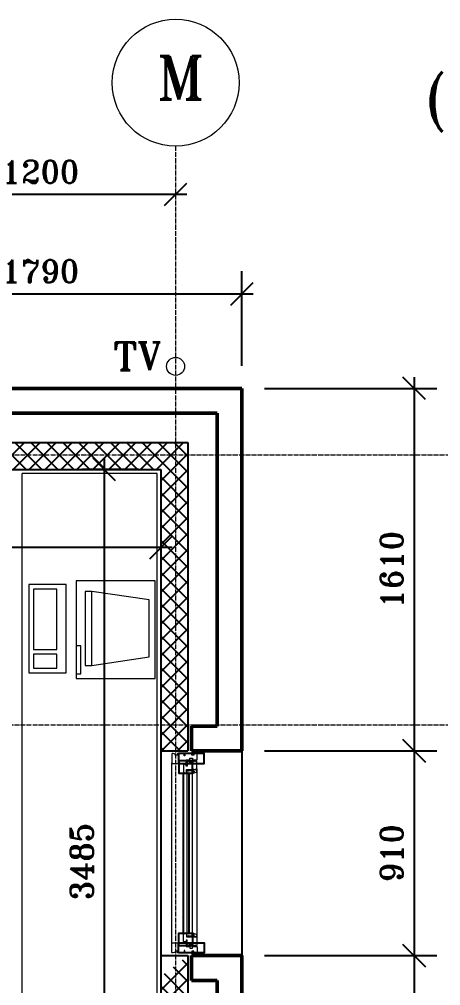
# Model space of a CAD drawing. Header units: millimetres. Extents: x -2 to 21000, y -2 to 14850.
# Drawn here: x 16863 to 18735, y 10229 to 14522 of the extents above; entities that cross this region are included whole.
import ezdxf

# ---------------------------------------------------------------- set-up
doc = ezdxf.new("R2010")
doc.units = ezdxf.units.MM
doc.linetypes.add('CENTERLINE', pattern=[27, 20, -3, 1, -3])
for name, color, linetype, lineweight in [('BETON', 1, 'Continuous', 25), ('DIM', 4, 'Continuous', 18), ('INDRET', 171, 'Continuous', 18), ('MODUL', 8, 'CENTERLINE', 18), ('VINDUERDØRE', 6, 'Continuous', 18), ('YDER', 3, 'Continuous', 50)]:
    doc.layers.add(name, color=color, linetype=linetype, lineweight=lineweight)
for name, color, linetype in [('HOVED', 31, 'Continuous'), ('KONTUR', 7, 'Continuous'), ('SIGNATUR', 8, 'Continuous'), ('TEKST', 1, 'Continuous')]:
    doc.layers.add(name, color=color, linetype=linetype)
doc.styles.add('ROMANT', font='romant.shx')
doc.dimstyles.new('MOLLEN', dxfattribs={"dimscale": 50, "dimtxt": 2, "dimasz": 2, "dimexe": 2, "dimexo": 2, "dimgap": 1, "dimtad": 1, "dimtoh": 1, "dimdec": 0, "dimzin": 0, "dimdsep": 46, "dimtxsty": 'ROMANT', "dimblk": 'OBLIQUE', "dimcen": 0, "dimdle": 1, "dimadec": 0, "dimazin": 0, "dimtfac": 1, "dimtdec": 0, "dimtix": 1, "dimtofl": 0, "dimtmove": 1, "dimatfit": 3, "dimldrblk": 'KRYDS', "dimfxl": 1, "dimtolj": 1, "dimtzin": 0, "dimarcsym": 0})
pattern_1 = [(45, (0, 0), (-35.35534, 35.35534), []), (135, (0, 0), (-35.35534, -35.35534), [])]

# ---------------------------------------------------------------- blocks, each defined once
blk = doc.blocks.new('RECTANG')
for p, q in [((1, 1), (0, 1)), ((0, 1), (0, 0)), ((1, 0), (1, 1)), ((0, 0), (1, 0))]:
    blk.add_line(p, q)
blk = doc.blocks.new('IBMAT', base_point=(61, 306))
for p, q in [((75, 307), (75, 306)), ((81, 307), (75, 307)), ((81, 306), (81, 307))]:
    blk.add_line(p, q)
at = {"xscale": 21, "yscale": 17, "zscale": 21}
blk.add_blockref('RECTANG', (61, 306), dxfattribs=at)
blk = doc.blocks.new('KEYBOARD', base_point=(60, 294))
for p, xscale, yscale, zscale in [((60, 294), 19, 8, 19), ((61, 295), 13, 5, 13), ((75, 295), 3, 5, 3)]:
    blk.add_blockref('RECTANG', p, dxfattribs=dict(xscale=xscale, yscale=yscale, zscale=zscale))
blk = doc.blocks.new('_Oblique')
at = {"color": 0, "linetype": 'ByBlock', "lineweight": -2}
blk.add_line((-0.5, -0.5), (0.5, 0.5), dxfattribs=at)
blk = doc.blocks.new('*D76')
at = {"layer": 'DefPoints', "color": 0, "transparency": 16777216}
for p in [(17852.3, 13303.2), (16062.3, 12882.7), (17852.3, 12882.7)]:
    blk.add_point(p, dxfattribs=at)
at = {"layer": 'DIM', "color": 0, "lineweight": -2, "transparency": 16777216}
for p, q in [((16062.3, 12982.7), (16062.3, 13403.2)), ((17852.3, 12982.7), (17852.3, 13403.2)), ((16012.3, 13303.2), (17902.3, 13303.2))]:
    blk.add_line(p, q, dxfattribs=at)
at = {"layer": 'DIM', "color": 0, "lineweight": -2, "transparency": 16777216, "xscale": 100, "yscale": 100, "zscale": 100, "rotation": 180}
blk.add_blockref('_Oblique', (16062.3, 13303.2), dxfattribs=at)
at = {"layer": 'DIM', "color": 0, "lineweight": -2, "transparency": 16777216, "xscale": 100, "yscale": 100, "zscale": 100}
blk.add_blockref('_Oblique', (17852.3, 13303.2), dxfattribs=at)
at = {"layer": 'DIM', "color": 0, "transparency": 16777216, "insert": (16957.3, 13403.2), "char_height": 100, "attachment_point": 5, "style": 'ROMANT'}
blk.add_mtext('\\A1;1790', dxfattribs=at)
blk = doc.blocks.new('KRYDS')
at = {"color": 4}
for p, q in [((0, -1.5), (0, 1.5)), ((-1.5, 0), (1.5, 0))]:
    blk.add_line(p, q, dxfattribs=at)
blk.add_circle((0, 0), 0.75, dxfattribs=at)
blk = doc.blocks.new('*D77')
at = {"layer": 'DefPoints', "color": 0, "transparency": 16777216}
for p in [(17852.3, 12882.7), (17852.3, 11272.7), (18617.2, 11272.7)]:
    blk.add_point(p, dxfattribs=at)
at = {"layer": 'DIM', "color": 0, "lineweight": -2, "transparency": 16777216}
for p, q in [((18617.2, 12932.7), (18617.2, 11222.7)), ((17952.3, 12882.7), (18717.2, 12882.7)), ((17952.3, 11272.7), (18717.2, 11272.7))]:
    blk.add_line(p, q, dxfattribs=at)
at = {"layer": 'DIM', "color": 0, "lineweight": -2, "transparency": 16777216, "xscale": 100, "yscale": 100, "zscale": 100}
for p, rotation in [((18617.2, 12882.7), 90), ((18617.2, 11272.7), 270)]:
    blk.add_blockref('_Oblique', p, dxfattribs=dict(at, rotation=rotation))
at = {"layer": 'DIM', "color": 0, "transparency": 16777216, "insert": (18517.2, 12077.7), "char_height": 100, "attachment_point": 5, "rotation": 90, "style": 'ROMANT'}
blk.add_mtext('\\A1;1610', dxfattribs=at)
blk = doc.blocks.new('*D78')
at = {"layer": 'DefPoints', "color": 0, "transparency": 16777216}
for p in [(17852.3, 11272.7), (17852.3, 10362.7), (18617.2, 10362.7)]:
    blk.add_point(p, dxfattribs=at)
at = {"layer": 'DIM', "color": 0, "lineweight": -2, "transparency": 16777216}
for p, q in [((18617.2, 11322.7), (18617.2, 10312.7)), ((17952.3, 11272.7), (18717.2, 11272.7)), ((17952.3, 10362.7), (18717.2, 10362.7))]:
    blk.add_line(p, q, dxfattribs=at)
at = {"layer": 'DIM', "color": 0, "lineweight": -2, "transparency": 16777216, "xscale": 100, "yscale": 100, "zscale": 100}
for p, rotation in [((18617.2, 11272.7), 90), ((18617.2, 10362.7), 270)]:
    blk.add_blockref('_Oblique', p, dxfattribs=dict(at, rotation=rotation))
at = {"layer": 'DIM', "color": 0, "transparency": 16777216, "insert": (18517.2, 10817.7), "char_height": 100, "attachment_point": 5, "rotation": 90, "style": 'ROMANT'}
blk.add_mtext('\\A1;910', dxfattribs=at)
blk = doc.blocks.new('*D79')
at = {"layer": 'DefPoints', "color": 0, "transparency": 16777216}
for p in [(17852.3, 10362.7), (17852.3, 6292.7), (18617.2, 6292.7)]:
    blk.add_point(p, dxfattribs=at)
at = {"layer": 'DIM', "color": 0, "lineweight": -2, "transparency": 16777216}
for p, q in [((18617.2, 10412.7), (18617.2, 6242.7)), ((17952.3, 10362.7), (18717.2, 10362.7)), ((17952.3, 6292.7), (18717.2, 6292.7))]:
    blk.add_line(p, q, dxfattribs=at)
at = {"layer": 'DIM', "color": 0, "lineweight": -2, "transparency": 16777216, "xscale": 100, "yscale": 100, "zscale": 100}
for p, rotation in [((18617.2, 10362.7), 90), ((18617.2, 6292.7), 270)]:
    blk.add_blockref('_Oblique', p, dxfattribs=dict(at, rotation=rotation))
at = {"layer": 'DIM', "color": 0, "transparency": 16777216, "insert": (18517.2, 8327.7), "char_height": 100, "attachment_point": 5, "rotation": 90, "style": 'ROMANT'}
blk.add_mtext('\\A1;4070', dxfattribs=at)
blk = doc.blocks.new('*D98')
at = {"layer": 'DefPoints', "color": 0, "transparency": 16777216}
for p in [(16357.3, 13745.2), (17557.3, 13745.2), (17557.3, 13745.2)]:
    blk.add_point(p, dxfattribs=at)
at = {"layer": 'DIM', "color": 0, "lineweight": -2, "transparency": 16777216}
blk.add_line((16307.3, 13745.2), (17607.3, 13745.2), dxfattribs=at)
at = {"layer": 'DIM', "color": 0, "lineweight": -2, "transparency": 16777216, "xscale": 100, "yscale": 100, "zscale": 100, "rotation": 180}
blk.add_blockref('_Oblique', (16357.3, 13745.2), dxfattribs=at)
at = {"layer": 'DIM', "color": 0, "lineweight": -2, "transparency": 16777216, "xscale": 100, "yscale": 100, "zscale": 100}
blk.add_blockref('_Oblique', (17557.3, 13745.2), dxfattribs=at)
at = {"layer": 'DIM', "color": 0, "transparency": 16777216, "insert": (16957.3, 13845.2), "char_height": 100, "attachment_point": 5, "style": 'ROMANT'}
blk.add_mtext('\\A1;1200', dxfattribs=at)
blk = doc.blocks.new('*D18')
at = {"layer": 'DefPoints', "color": 0, "transparency": 16777216}
for p in [(17240.7, 12522.7), (17492.3, 12522.7), (17492.3, 9037.7)]:
    blk.add_point(p, dxfattribs=at)
at = {"layer": 'DIM', "color": 0, "lineweight": -2, "transparency": 16777216}
for p, q in [((17240.7, 8987.7), (17240.7, 12572.7)), ((17392.3, 12522.7), (17140.7, 12522.7)), ((17392.3, 9037.7), (17140.7, 9037.7))]:
    blk.add_line(p, q, dxfattribs=at)
at = {"layer": 'DIM', "color": 0, "lineweight": -2, "transparency": 16777216, "xscale": 100, "yscale": 100, "zscale": 100}
for p, rotation in [((17240.7, 12522.7), 90), ((17240.7, 9037.7), 270)]:
    blk.add_blockref('_Oblique', p, dxfattribs=dict(at, rotation=rotation))
at = {"layer": 'DIM', "color": 0, "transparency": 16777216, "insert": (17140.7, 10780.2), "char_height": 100, "attachment_point": 5, "rotation": 90, "style": 'ROMANT'}
blk.add_mtext('\\A1;3485', dxfattribs=at)
blk = doc.blocks.new('*D19')
at = {"layer": 'DefPoints', "color": 0, "transparency": 16777216}
for p in [(13712.3, 12522.7), (17492.3, 12522.7), (13712.3, 12176.2)]:
    blk.add_point(p, dxfattribs=at)
at = {"layer": 'DIM', "color": 0, "lineweight": -2, "transparency": 16777216}
for p, q in [((13712.3, 12422.7), (13712.3, 12076.2)), ((17492.3, 12422.7), (17492.3, 12076.2)), ((17542.3, 12176.2), (13662.3, 12176.2))]:
    blk.add_line(p, q, dxfattribs=at)
at = {"layer": 'DIM', "color": 0, "lineweight": -2, "transparency": 16777216, "xscale": 100, "yscale": 100, "zscale": 100, "rotation": 180}
blk.add_blockref('_Oblique', (13712.3, 12176.2), dxfattribs=at)
at = {"layer": 'DIM', "color": 0, "lineweight": -2, "transparency": 16777216, "xscale": 100, "yscale": 100, "zscale": 100}
blk.add_blockref('_Oblique', (17492.3, 12176.2), dxfattribs=at)
at = {"layer": 'DIM', "color": 0, "transparency": 16777216, "insert": (15602.3, 12276.2), "char_height": 100, "attachment_point": 5, "style": 'ROMANT'}
blk.add_mtext('\\A1;3780', dxfattribs=at)
blk = doc.blocks.new('V910')
for p, q in [((99, 19.7), (811, 19.7)), ((811, -3.3), (99, -3.3))]:
    blk.add_line(p, q)
for points in [[(12, 41.5), (56, 41.5), (56, -71.5), (12, -71.5)], [(99, -20), (44, -20), (44, 40), (99, 40)], [(811, -20), (866, -20), (866, 40), (811, 40)], [(898, 41.5), (854, 41.5), (854, -71.5), (898, -71.5)]]:
    blk.add_lwpolyline(points, close=True)
blk.add_attdef('PRIS', (265.5, 44.4), '', height=100)

msp = doc.modelspace()

# ---------------------------------------------------------------- hatches: boundary and pattern name
at = {"layer": 'SIGNATUR'}
h = msp.add_hatch(dxfattribs=at)
h.set_pattern_fill('_USER', color=256, scale=50, angle=45, style=0, double=1, pattern_type=0)
h.set_pattern_definition(pattern_1)
h.paths.add_polyline_path([(16062.3, 12522.7), (17492.3, 12522.7), (17492.3, 11272.7), (17612.3, 11272.7), (17612.3, 12642.7), (16062.3, 12642.7)])
edge = h.paths.add_edge_path(flags=17)
edge.add_line((16062.3, 12522.7), (16062.3, 12642.7))
edge.add_line((16062.3, 12522.7), (16152.3, 12522.7))
h = msp.add_hatch(dxfattribs=at)
h.set_pattern_fill('_USER', color=256, scale=100, angle=45, style=0, double=1, pattern_type=0)
h.set_pattern_definition([(45, (0, 0), (-70.7107, 70.7107), []), (135, (0, 0), (-70.7107, -70.7107), [])])
h.paths.add_polyline_path([(11617.3, 9037.7), (11617.3, 8937.7), (12316.9, 8937.7), (12316.9, 9037.7)])
h.paths.add_polyline_path([(13712.3, 12522.7), (13592.3, 12522.7), (13592.3, 10173.1), (13712.3, 10173.1)])
h.paths.add_polyline_path([(17492.3, 8937.7), (17492.3, 9037.7), (14902.3, 9037.7), (14902.3, 8937.7), (15007.3, 8937.7), (15007.3, 8837.5), (15107.3, 8837.5), (15107.3, 8937.7)])
h.paths.add_polyline_path([(15107.3, 6652.7), (15007.3, 6652.7), (15007.3, 7927.5), (15107.3, 7927.5)])
edge = h.paths.add_edge_path()
edge.add_line((13592.3, 9037.7), (13592.3, 9263.1))
edge.add_line((13712.3, 9037.7), (13992.3, 9037.7))
edge.add_line((13712.3, 9263.1), (13712.2, 9037.7))
edge.add_line((13712.3, 9263.1), (13592.3, 9263.1))
edge.add_line((13226.9, 8937.7), (13226.9, 9037.7))
edge.add_line((15007.3, 7927.5), (15107.3, 7927.5))
edge.add_line((13226.9, 9037.7), (13592.3, 9037.7))
edge.add_line((13226.9, 8937.7), (13992.3, 8937.7))
edge.add_line((14902.3, 8937.7), (14902.3, 9037.7))
edge.add_line((13992.3, 8937.7), (13992.3, 9037.7))
h = msp.add_hatch(dxfattribs=at)
h.set_pattern_fill('_USER', color=256, scale=50, angle=45, style=0, double=1, pattern_type=0)
h.set_pattern_definition(pattern_1)
h.paths.add_polyline_path([(17082.3, 6652.7), (17492.3, 6652.7), (17492.3, 8937.7), (17492.3, 10362.7), (17612.3, 10362.7), (17612.3, 6532.7), (17082.3, 6532.7)])
edge = h.paths.add_edge_path(flags=17)
edge.add_line((17492.3, 10362.7), (17612.3, 10362.7))
edge.add_line((17492.3, 10362.7), (17492.3, 10272.7))

# ---------------------------------------------------------------- linework, layer by layer
at = {"layer": 'BETON'}
for p, q in [((16062.3, 12642.7), (17612.3, 12642.7)), ((17612.3, 12642.7), (17612.3, 11272.7)), ((16062.3, 12522.7), (17492.3, 12522.7)), ((17492.3, 12522.7), (17492.3, 11272.7)), ((17492.3, 11272.7), (17612.3, 11272.7)), ((17492.3, 10362.7), (17492.3, 10272.7)), ((17492.3, 10362.7), (17612.3, 10362.7)), ((17492.3, 10362.7), (17612.3, 10362.7)), ((17492.3, 10362.7), (17492.3, 8937.7)), ((17612.3, 10362.7), (17612.3, 6532.7))]:
    msp.add_line(p, q, dxfattribs=at)
at = {"layer": 'DIM'}
msp.add_circle((17557.3, 14240.7), 281.8, dxfattribs=at)
at = {"layer": 'INDRET'}
for p, q in [((17474.9, 12505.3), (16874.9, 12505.3)), ((16874.9, 9074.2), (16874.9, 12505.3)), ((17474.9, 9074.2), (17474.9, 12505.3)), ((17185.4, 11981), (17156.1, 11981)), ((17156.1, 11981), (17156.1, 11651)), ((17185.4, 11651), (17185.4, 11981)), ((17440, 11943.7), (17185.4, 11981)), ((17440, 11689.5), (17440, 11943.7)), ((17185.4, 11651), (17440, 11689.5)), ((17156.1, 11651), (17185.4, 11651))]:
    msp.add_line(p, q, dxfattribs=at)
at = {"layer": 'KONTUR'}
for p, q in [((17492.3, 11272.7), (17492.3, 10362.7)), ((17852.3, 11272.7), (17852.3, 10362.7))]:
    msp.add_line(p, q, dxfattribs=at)
at = {"layer": 'MODUL'}
for p, q in [((17557.3, 13958.9), (17557.3, 4656.1)), ((1208.3, 12587.7), (19184.9, 12587.7)), ((1208.3, 11387.7), (19184.9, 11387.7))]:
    msp.add_line(p, q, dxfattribs=at)
at = {"layer": 'VINDUERDØRE'}
for p, q in [((17540.8, 10415.7), (17540.8, 11219.7)), ((17606, 11183.7), (17609, 11183.7)), ((17606, 11173.7), (17609, 11173.7)), ((17609, 10461.8), (17609, 11185.7)), ((17609, 11185.7), (17632, 11185.7)), ((17632, 10449.8), (17632, 11185.7)), ((17652.3, 11192.7), (17652.3, 10442.7)), ((17606, 10461.8), (17609, 10461.8)), ((17606, 10451.8), (17609, 10451.8)), ((17609, 10449.8), (17632, 10449.8))]:
    msp.add_line(p, q, dxfattribs=at)
for points in [[(17653.8, 11235.7), (17653.8, 11257.7, 0.414214), (17650.8, 11260.7), (17648.2, 11260.7), (17638.9, 11258.2), (17638.9, 11253.7), (17628.9, 11253.7), (17628.9, 11260.7), (17598.8, 11260.7), (17598.8, 11250.7), (17595.8, 11250.7), (17595.8, 11260.7), (17565.8, 11260.7), (17565.8, 11253.7), (17555.8, 11253.7), (17555.8, 11258.2), (17546.5, 11260.7), (17543.8, 11260.7, 0.414214), (17540.8, 11257.7), (17540.8, 11219.7, 0.414214), (17543.8, 11216.7), (17602.3, 11216.7, 0.414214), (17603.8, 11218.2), (17603.8, 11232.7), (17620.4, 11232.7), (17620.4, 11239.7), (17632.8, 11239.7), (17632.8, 11232.7), (17651.2, 11232.7, 0.378866)], [(17646.4, 11228.7), (17646.1, 11225.7), (17642.6, 11225.7), (17642.3, 11228.7), (17635.3, 11228.7), (17635.3, 11222.7), (17618, 11222.7), (17618, 11225.7), (17610.8, 11225.7, 0.414214), (17608.8, 11223.7), (17608.8, 11204.7), (17603.8, 11204.7), (17603.8, 11212.2), (17595.3, 11212.2, 0.414214), (17592.3, 11209.2), (17592.3, 11178.7, 0.354119), (17594.7, 11175.8), (17604.8, 11173.7, 0.476976), (17606, 11174.6), (17606, 11189.7), (17649.7, 11189.7, 0.378866), (17652.3, 11192.7), (17652.3, 11225.7, 0.414214), (17649.3, 11228.7)], [(17633.1, 11184.8), (17635.1, 11184.8), (17635.1, 11182.1), (17636.1, 11181.6), (17635.8, 11182.1, -0.548619), (17636.1, 11182.5), (17636.1, 11182.5, -0.291473), (17636.4, 11182.3), (17636.8, 11181.6), (17637.6, 11181.6), (17637.3, 11182.1, -0.548619), (17637.5, 11182.5), (17637.6, 11182.5, -0.291473), (17637.9, 11182.3), (17638.6, 11180.8), (17637.8, 11179.1, -0.291473), (17637.5, 11178.9), (17637.4, 11178.9, -0.548619), (17637.2, 11179.3), (17637.6, 11180), (17636.8, 11180), (17636.3, 11179.1, -0.291473), (17636, 11178.9), (17636, 11178.9, -0.548619), (17635.7, 11179.3), (17636.1, 11180), (17635.1, 11179.5), (17635.1, 11173.7), (17635.9, 11174, -0.482267), (17636, 11173.9), (17636.1, 11173.7, -0.386642), (17636, 11173.6, 0.041462), (17634.5, 11173.2, 0.253532), (17632.4, 11171.5, -0.40376), (17632.2, 11171.5), (17632.2, 11171.5, -0.306179), (17632.1, 11171.6, -0.216676), (17633.7, 11174.7, 0.229394), (17633.8, 11174.9), (17633.8, 11175.9, 0.608413), (17633.3, 11176.2, 0.133895), (17632.4, 11175, -0.40376), (17632.2, 11175), (17632.2, 11175, -0.306179), (17632.1, 11175.1, -0.216676), (17633.7, 11178.2, 0.229394), (17633.8, 11178.4), (17633.8, 11178.7, 0.432652), (17633.2, 11179.3, -0.432652), (17632.1, 11180.3), (17632.1, 11183.8, -0.414214)], [(17640.1, 11189.7), (17635.1, 11189.7), (17635.1, 11182.5), (17639.3, 11182.5), (17639.3, 11178.9), (17635.1, 11178.9), (17635.1, 11173.7), (17649, 11178, 0.329751), (17651.1, 11180.8), (17651.1, 11183.7, 0.365977), (17648.6, 11186.7), (17648.6, 11189.7), (17644.1, 11189.7), (17644.1, 11188.2), (17640.1, 11188.2)], [(17646.4, 10406.7), (17646.1, 10409.7), (17642.6, 10409.7), (17642.3, 10406.7), (17635.3, 10406.7), (17635.3, 10412.7), (17618, 10412.7), (17618, 10409.7), (17610.8, 10409.7, -0.414214), (17608.8, 10411.7), (17608.8, 10430.7), (17603.8, 10430.7), (17603.8, 10423.2), (17595.3, 10423.2, -0.414214), (17592.3, 10426.2), (17592.3, 10456.7, -0.354119), (17594.7, 10459.6), (17604.8, 10461.8, -0.476976), (17606, 10460.8), (17606, 10445.7), (17649.7, 10445.7, -0.378866), (17652.3, 10442.7), (17652.3, 10409.7, -0.414214), (17649.3, 10406.7)], [(17633.1, 10450.6), (17635.1, 10450.6), (17635.1, 10453.3), (17636.1, 10453.8), (17635.8, 10453.3, 0.548619), (17636.1, 10452.9), (17636.1, 10452.9, 0.291473), (17636.4, 10453.1), (17636.8, 10453.8), (17637.6, 10453.8), (17637.3, 10453.3, 0.548619), (17637.5, 10452.9), (17637.6, 10452.9, 0.291473), (17637.9, 10453.1), (17638.6, 10454.6), (17637.8, 10456.3, 0.291473), (17637.5, 10456.5), (17637.4, 10456.5, 0.548619), (17637.2, 10456.1), (17637.6, 10455.4), (17636.8, 10455.4), (17636.3, 10456.3, 0.291473), (17636, 10456.5), (17636, 10456.5, 0.548619), (17635.7, 10456.1), (17636.1, 10455.4), (17635.1, 10455.9), (17635.1, 10461.7), (17635.9, 10461.5, 0.482267), (17636, 10461.5), (17636.1, 10461.7, 0.386642), (17636, 10461.8, -0.041462), (17634.5, 10462.2, -0.253532), (17632.4, 10463.9, 0.40376), (17632.2, 10463.9), (17632.2, 10463.9, 0.306179), (17632.1, 10463.8, 0.216676), (17633.7, 10460.7, -0.229394), (17633.8, 10460.5), (17633.8, 10459.5, -0.608413), (17633.3, 10459.2, -0.133895), (17632.4, 10460.4, 0.40376), (17632.2, 10460.4), (17632.2, 10460.4, 0.306179), (17632.1, 10460.3, 0.216676), (17633.7, 10457.2, -0.229394), (17633.8, 10457), (17633.8, 10456.7, -0.432652), (17633.2, 10456.1, 0.432652), (17632.1, 10455.1), (17632.1, 10451.6, 0.414214)], [(17640.1, 10445.7), (17635.1, 10445.7), (17635.1, 10452.9), (17639.3, 10452.9), (17639.3, 10456.5), (17635.1, 10456.5), (17635.1, 10461.7), (17649, 10457.5, -0.329751), (17651.1, 10454.6), (17651.1, 10451.7, -0.365977), (17648.6, 10448.7), (17648.6, 10445.7), (17644.1, 10445.7), (17644.1, 10447.2), (17640.1, 10447.2)], [(17653.8, 10399.7), (17653.8, 10377.7, -0.414214), (17650.8, 10374.7), (17648.2, 10374.7), (17638.9, 10377.2), (17638.9, 10381.7), (17628.9, 10381.7), (17628.9, 10374.7), (17598.8, 10374.7), (17598.8, 10384.7), (17595.8, 10384.7), (17595.8, 10374.7), (17565.8, 10374.7), (17565.8, 10381.7), (17555.8, 10381.7), (17555.8, 10377.2), (17546.5, 10374.7), (17543.8, 10374.7, -0.414214), (17540.8, 10377.7), (17540.8, 10415.7, -0.414214), (17543.8, 10418.7), (17602.3, 10418.7, -0.414214), (17603.8, 10417.2), (17603.8, 10402.7), (17620.4, 10402.7), (17620.4, 10395.7), (17632.8, 10395.7), (17632.8, 10402.7), (17651.2, 10402.7, -0.378866)]]:
    msp.add_lwpolyline(points, format="xyb", close=True, dxfattribs=at)
for points in [[(17603.9, 11210.8, -0.414214), (17604.3, 11210.9), (17606.9, 11209, 0.628146), (17607.4, 11209.2), (17607.4, 11211.3, 0.421557), (17606.4, 11212.3), (17602.6, 11212.2, -0.414214), (17602.4, 11212.4), (17602.4, 11212.4, -0.414214), (17603.2, 11213.2), (17606.4, 11213.3, 0.406908), (17607.4, 11214.3), (17607.4, 11221, 0.414214), (17606.4, 11222), (17606.2, 11222, 0.322799), (17605.3, 11221.3, 0.044021), (17604.7, 11217.5, -0.352922), (17604.1, 11217.1, -0.386143), (17603.8, 11217.4, -0.055824), (17604.6, 11222.4, -0.342429), (17605.6, 11223.2), (17608.8, 11223.2), (17608.8, 11206.4, -0.414214), (17608.1, 11205.7), (17607.5, 11205.7, -0.116544), (17607.4, 11205.7), (17604, 11208.3, -0.414214), (17603.9, 11208.7, -0.414223), (17604.3, 11208.8), (17606.9, 11206.9, 0.628146), (17607.4, 11207.1), (17607.4, 11207.8), (17604, 11210.4, -0.414214), (17603.9, 11210.8)], [(17603.9, 10424.6, 0.414214), (17604.3, 10424.5), (17606.9, 10426.5, -0.628146), (17607.4, 10426.2), (17607.4, 10424.1, -0.421557), (17606.4, 10423.1), (17602.6, 10423.2, 0.414214), (17602.4, 10423.1), (17602.4, 10423, 0.414214), (17603.2, 10422.2), (17606.4, 10422.1, -0.406908), (17607.4, 10421.1), (17607.4, 10414.4, -0.414214), (17606.4, 10413.4), (17606.2, 10413.4, -0.322799), (17605.3, 10414.1, -0.044021), (17604.7, 10417.9, 0.352922), (17604.1, 10418.3, 0.386143), (17603.8, 10418, 0.055824), (17604.6, 10413, 0.342429), (17605.6, 10412.2), (17608.8, 10412.2), (17608.8, 10429, 0.414214), (17608.1, 10429.7), (17607.5, 10429.7, 0.116544), (17607.4, 10429.7), (17604, 10427.1, 0.414214), (17603.9, 10426.7, 0.414223), (17604.3, 10426.6), (17606.9, 10428.6, -0.628146), (17607.4, 10428.3), (17607.4, 10427.6), (17604, 10425, 0.414214), (17603.9, 10424.6)]]:
    msp.add_lwpolyline(points, format="xyb", dxfattribs=at)
at = {"layer": 'VINDUERDØRE', "const_width": 0.5}
for points in [[(17613.3, 11173.7), (17613.3, 11180.9), (17615.5, 11183.2), (17625.5, 11183.2), (17627.8, 11180.9), (17627.8, 11173.7)], [(17613.3, 10461.8), (17613.3, 10454.5), (17615.5, 10452.3), (17625.5, 10452.3), (17627.8, 10454.5), (17627.8, 10461.8)]]:
    msp.add_lwpolyline(points, close=True, dxfattribs=at)
at = {"layer": 'VINDUERDØRE'}
msp.add_circle((17557.3, 12980.6), 40, dxfattribs=at)
for points in [[(17606, 11183.7), (17609, 11183.7), (17606, 11173.7), (17609, 11173.7)], [(17606, 10451.8), (17609, 10451.8), (17606, 10461.8), (17609, 10461.8)]]:
    msp.add_solid(points, dxfattribs=at)
at = {"layer": 'YDER'}
for p, q in [((16062.3, 12882.7), (17852.3, 12882.7)), ((17852.3, 12882.7), (17852.3, 11272.7)), ((16172.3, 12772.7), (17742.3, 12772.7)), ((17742.3, 12772.7), (17742.3, 11382.7)), ((17627.3, 11382.7), (17627.3, 11272.7)), ((17742.3, 11382.7), (17627.3, 11382.7)), ((17627.3, 11272.7), (17852.3, 11272.7)), ((17852.3, 11272.7), (17627.3, 11272.7)), ((17627.3, 10362.7), (17627.3, 10252.7)), ((17627.3, 10362.7), (17852.3, 10362.7)), ((17852.3, 10362.7), (17627.3, 10362.7)), ((17627.3, 10362.7), (17852.3, 10362.7)), ((17627.3, 10362.7), (17852.3, 10362.7)), ((17627.3, 10362.7), (17852.3, 10362.7)), ((17852.3, 6292.7), (17852.3, 10362.7)), ((17627.3, 10252.7), (17742.3, 10252.7)), ((17742.3, 10252.7), (17742.3, 6402.7))]:
    msp.add_line(p, q, dxfattribs=at)

# ---------------------------------------------------------------- block references
at = {"rotation": 90}
msp.add_blockref('V910', (17612.3, 10362.7), dxfattribs=at)
at = {"layer": 'INDRET', "xscale": 20.67692307692308, "yscale": 20.67692307692308, "zscale": 20.67692307692308, "rotation": 270}
for name, p in [('IBMAT', (17115.4, 12028.2)), ('KEYBOARD', (16905.4, 12012))]:
    msp.add_blockref(name, p, dxfattribs=at)

# ---------------------------------------------------------------- texts
at = {"layer": 'DIM', "style": 'ROMANT'}
msp.add_text('M', height=192.5, dxfattribs=at).set_placement((17472.9, 14165.7))
at = {"layer": 'HOVED', "style": 'ROMANT'}
msp.add_text('(99) 1.01', height=175, dxfattribs=at).set_placement((18668.4, 14080.8))
at = {"layer": 'TEKST', "style": 'ROMANT'}
msp.add_text('TV', height=125, dxfattribs=at).set_placement((17280.1, 12963.7))

# ---------------------------------------------------------------- dimensions: what is measured, and where the dimension line sits
at = {"layer": 'DIM'}
for base, p1, p2, picture, middle in [((17557.3, 13745.2), (16357.3, 13745.2), (17557.3, 13745.2), '*D98', (16957.3, 13845.2)), ((17852.3, 13303.2), (16062.3, 12882.7), (17852.3, 12882.7), '*D76', (16957.3, 13403.2)), ((13712.3, 12176.2), (17492.3, 12522.7), (13712.3, 12522.7), '*D19', (15602.3, 12276.2))]:
    dim = msp.add_linear_dim(base=base, p1=p1, p2=p2, dimstyle='MOLLEN', dxfattribs=at)
    dim.commit()
    dim.dimension.update_dxf_attribs({"geometry": picture, "text_midpoint": middle})
for base, p1, p2, picture, middle in [((18617.2, 11272.7), (17852.3, 12882.7), (17852.3, 11272.7), '*D77', (18517.2, 12077.7)), ((17240.7, 12522.7), (17492.3, 9037.7), (17492.3, 12522.7), '*D18', (17140.7, 10780.2)), ((18617.2, 10362.7), (17852.3, 11272.7), (17852.3, 10362.7), '*D78', (18517.2, 10817.7)), ((18617.2, 6292.7), (17852.3, 10362.7), (17852.3, 6292.7), '*D79', (18517.2, 8327.7))]:
    dim = msp.add_linear_dim(base=base, p1=p1, p2=p2, angle=90, dimstyle='MOLLEN', dxfattribs=at)
    dim.commit()
    dim.dimension.update_dxf_attribs({"geometry": picture, "text_midpoint": middle})

doc.saveas('drawing.dxf')
